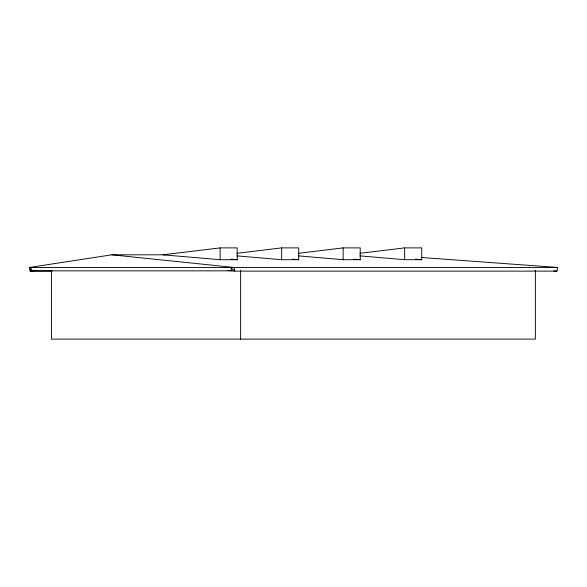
<?xml version="1.0" encoding="UTF-8"?>
<svg xmlns="http://www.w3.org/2000/svg" width="587" height="587" viewBox="0 0 587 587"><rect width="100%" height="100%" fill="white"/><g stroke="black" fill="none" stroke-linecap="round" stroke-linejoin="round"><path stroke-width="0.88" d="M228.035 270.431L234.785 271.128L556.953 271.128L557.65 267.459L421.099 257.473M52.133 271.113L30.172 271.113L29.35 267.459L111.875 254.809L165.607 254.809M35.528 270.291L30.172 271.113L30.744 267.459L31.955 270.842L231.997 270.842L230.786 267.459L234.785 271.128L234.213 267.459L111.875 254.809M220.125 247.89L162.915 254.809L220.125 259.711L237.199 259.711L237.199 247.89L220.125 247.89L220.125 259.711M236.943 253.298L281.635 247.89L298.71 247.89L298.71 259.711L281.635 259.711L236.943 255.881M298.453 253.298L343.146 247.89L360.22 247.89L360.22 259.711L343.146 259.711L298.453 255.881M359.963 253.298L404.663 247.89L421.737 247.89L421.737 259.711L404.663 259.711L359.963 255.881M29.35 267.459L557.65 267.459M553.754 270.893L556.953 271.128M415.479 259.175L421.737 259.711M353.968 259.175L360.22 259.711M292.451 259.175L298.71 259.711M230.94 259.175L237.199 259.711M535.373 270.453L535.373 339.11L51.436 339.11L51.436 270.358M404.663 247.89L404.663 259.711M343.146 247.89L343.146 259.711M281.635 247.89L281.635 259.711M240.626 270.453L240.626 339.11"/></g></svg>
